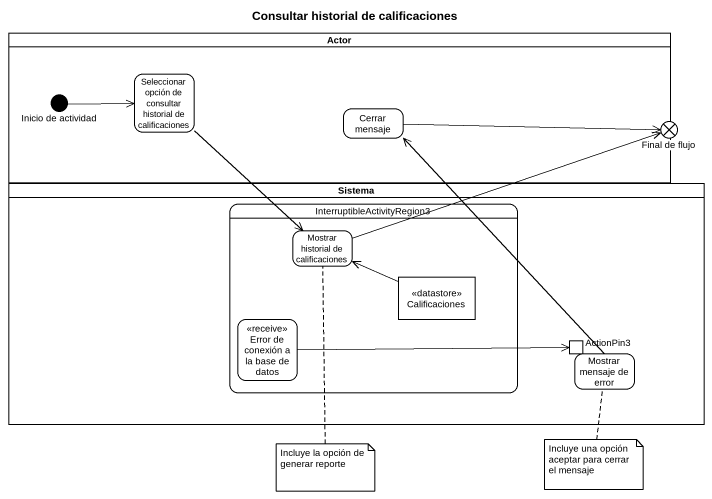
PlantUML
@startuml
title Consultar historial de calificaciones
hide empty description
state "Actor" as Actor_ <<partition>> {
  state "Seleccionar opción de consultar historial de calificaciones" as Seleccionar_opción_de
  state "Inicio de actividad" as Inicio_de_actividad <<start>>
  state "Cerrar mensaje" as Cerrar_mensaje
}
state "Final de flujo" as Final_de_flujo <<end>>
state Sistema <<partition>> {
  state InterruptibleActivityRegion3 {
    state "Mostrar historial de calificaciones" as Mostrar_historial_de
    state Calificaciones <<datastore>>
    state "Error de conexión a la base de datos" as Error_de_conexión_a_la_base <<receive>>
  }
  state "Mostrar mensaje de error" as Mostrar_mensaje_de_error {
    state ActionPin3 <<inputPin>>
  }
}
Seleccionar_opción_de --> Mostrar_historial_de
Inicio_de_actividad -right-> Seleccionar_opción_de
Cerrar_mensaje -right-> Final_de_flujo
Mostrar_historial_de -right-> Final_de_flujo
Calificaciones -left-> Mostrar_historial_de
Error_de_conexión_a_la_base -right-> ActionPin3
Mostrar_mensaje_de_error -up-> Cerrar_mensaje
note bottom of Mostrar_mensaje_de_error : Incluye una opción aceptar para cerrar el mensaje
note bottom of Mostrar_historial_de : Incluye la opción de generar reporte
@enduml
